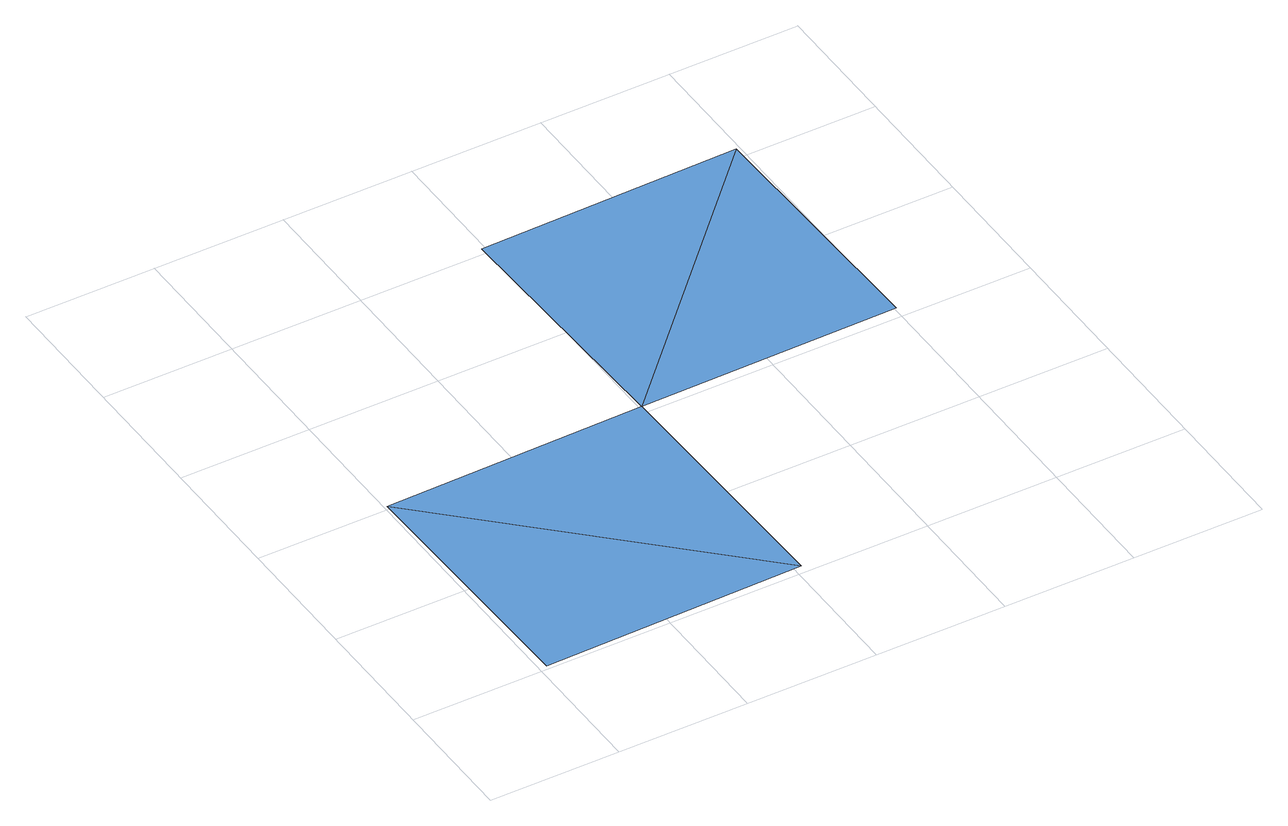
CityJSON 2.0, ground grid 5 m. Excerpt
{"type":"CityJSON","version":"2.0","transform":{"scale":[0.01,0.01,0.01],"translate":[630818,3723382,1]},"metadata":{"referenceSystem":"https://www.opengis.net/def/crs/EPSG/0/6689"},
"CityObjects":{
"waterbody1":{"type":"WaterBody","attributes":{"name":"福岡県津波浸水想定図","class":"1140","function":"2","WaterBodyTsunamiRiskAttribute.description":"1","WaterBodyTsunamiRiskAttribute.rank":"2"},"geometry":[{"type":"MultiSurface","lod":"1","boundaries":[[[0,1,2]],[[1,0,3]]]}]},
"waterbody2":{"type":"WaterBody","attributes":{"name":"福岡県津波浸水想定図","class":"1140","function":"2","WaterBodyTsunamiRiskAttribute.description":"1","WaterBodyTsunamiRiskAttribute.rank":"1"},"geometry":[{"type":"MultiSurface","lod":"1","boundaries":[[[4,5,3]],[[3,6,4]]]}]}
},
"vertices":[
[1026,27,104],[7,1007,104],[26,7,104],[1007,1026,104],
[1987,2045,97],[987,2026,97],[2007,1046,97]
]}
